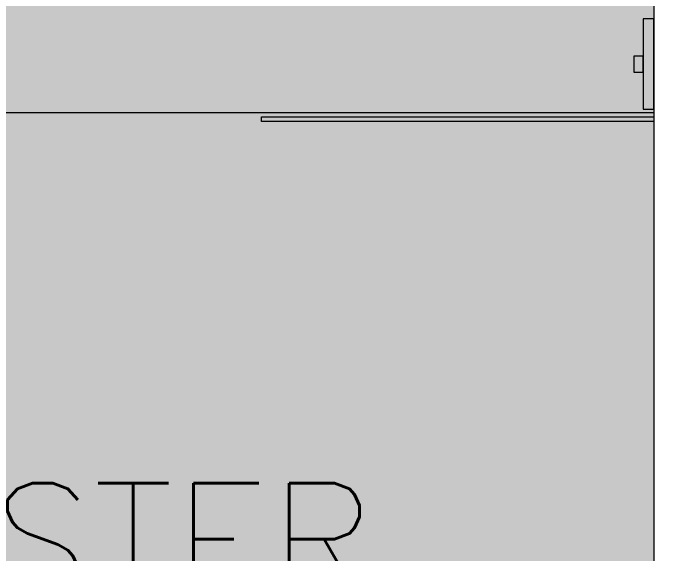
# Model space of a CAD drawing. Header units: metres. Extents: x 113 to 2416, y -346 to 476.
# Drawn here: x 222.848 to 223.963, y -165.411 to -164.512 of the extents above; entities that cross this region are included whole.
import ezdxf

# ---------------------------------------------------------------- set-up
doc = ezdxf.new("R2010")
doc.units = ezdxf.units.M
doc.linetypes.add('0', pattern=[0])
doc.layers.get('0').update_dxf_attribs({"color": 250, "linetype": '0', "lineweight": 20})
for name, color, linetype, lineweight in [('A-WALL', 250, 'Continuous', 20), ('baños', 140, 'Continuous', 0), ('SE-3', 253, 'Continuous', 5), ('textos', 7, 'Continuous', 0)]:
    doc.layers.add(name, color=color, linetype=linetype, lineweight=lineweight)
doc.styles.get("Standard").update_dxf_attribs({"font": 'arial.ttf', "height": 0.1875})

# ---------------------------------------------------------------- blocks, each defined once
blk = doc.blocks.new('PL BASE 2N NASAS 09')
at = {"layer": 'A-WALL'}
blk.add_line((173.9475, -21.6017), (173.9475, -23.8967), dxfattribs=at)
at = {"layer": 'baños'}
blk.add_line((173.9475, -22.6608), (172.0475, -22.6608), dxfattribs=at)
for points in [[(173.9475, -22.5047), (173.9302, -22.5047), (173.9302, -22.6547), (173.9475, -22.6547)], [(173.9302, -22.5663), (173.9144, -22.5663), (173.9144, -22.5931), (173.9302, -22.5931)], [(173.9475, -22.6754), (173.2954, -22.6754), (173.2954, -22.6676), (173.9475, -22.6676)]]:
    blk.add_lwpolyline(points, close=True, dxfattribs=at)
at = {"layer": 'baños', "linetype": 'Continuous', "flags": 8}
for tag, p in [('MODELNUMBER', (167.1329, -5.6306, 0)), ('TRADENAME', (167.1329, -5.6307, 0)), ('PRODUCT', (167.1329, -5.6307, 0)), ('MATERIAL', (167.1329, -5.6307, 0)), ('MODELNUMBER', (168.3076, -5.6306, 0)), ('TRADENAME', (168.3076, -5.6307, 0)), ('PRODUCT', (168.3076, -5.6307, 0)), ('MATERIAL', (168.3076, -5.6307, 0))]:
    blk.add_attdef(tag, p, '', height=0.0000254, rotation=180.0001, dxfattribs=at)
at = {"layer": 'baños', "linetype": 'Continuous'}
for tag, p, rotation in [('MODELNUMBER', (169.2428, -19.7065), 180.0001), ('TRADENAME', (169.2428, -19.7064), 180.0001), ('MATERIAL', (169.243, -19.7063), 180.0001), ('PRODUCT', (169.243, -19.7064), 180.0001), ('MODELNUMBER', (169.9524, -19.7065), 179.9999), ('MATERIAL', (169.9524, -19.7063), 179.9999), ('TRADENAME', (169.9524, -19.7064), 179.9999), ('PRODUCT', (169.9524, -19.7064), 179.9999)]:
    blk.add_attdef(tag, p, '', height=0.0000254, rotation=rotation, dxfattribs=at)
at = {"layer": 'textos', "insert": (172.4974, -24.1217), "char_height": 0.195, "width": 1.854973, "attachment_point": 7}
blk.add_mtext('{\\Fromans|c0;MASTER BATHROOM\\P2}', dxfattribs=at)
blk = doc.blocks.new('PL MUEBLES 2N NASAS 09')
blk.add_blockref('PL BASE 2N NASAS 09', (49.9143, 62.717))

msp = doc.modelspace()

# ---------------------------------------------------------------- hatches: boundary and pattern name
at = {"layer": 'SE-3', "true_color": 0xffc78f, "transparency": 33554483}
h = msp.add_hatch(color=31, dxfattribs=at)
h.dxf.hatch_style = 1
edge = h.paths.add_edge_path()
edge.add_arc((221.9004, -163.6173), 0.0386, 87.9608, 182.0392)
edge.add_line((221.8618, -163.6187), (221.8618, -164.6378))
edge.add_arc((221.9018, -164.6378), 0.04, 180, 270)
edge.add_line((221.9018, -164.6778), (222.0118, -164.6778))
edge.add_line((222.0118, -164.6778), (222.0118, -167.0287))
edge.add_line((222.0118, -167.0287), (223.9118, -167.0287))
edge.add_line((223.9118, -167.0287), (223.9118, -166.8937))
edge.add_arc((223.9518, -166.8937), 0.04, 90, 180, ccw=False)
edge.add_line((223.9518, -166.8537), (224.0718, -166.8537))
edge.add_arc((224.0718, -166.8937), 0.04, 4.6824, 90, ccw=False)
edge.add_line((224.1117, -166.8905), (224.1118, -165.9137))
edge.add_arc((224.0718, -165.9137), 0.04, -90, 0, ccw=False)
edge.add_line((224.0718, -165.9537), (223.9518, -165.9537))
edge.add_arc((223.9518, -165.9137), 0.04, 180, 270, ccw=False)
edge.add_line((223.9118, -165.9137), (223.9118, -163.6187))
edge.add_arc((223.8727, -163.6179), 0.0392, 358.7902, 451.2098)
edge.add_line((223.8718, -163.5787), (221.9018, -163.5787))

# ---------------------------------------------------------------- block references
msp.add_blockref('PL MUEBLES 2N NASAS 09', (0.05, -204.734))

doc.saveas('drawing.dxf')
